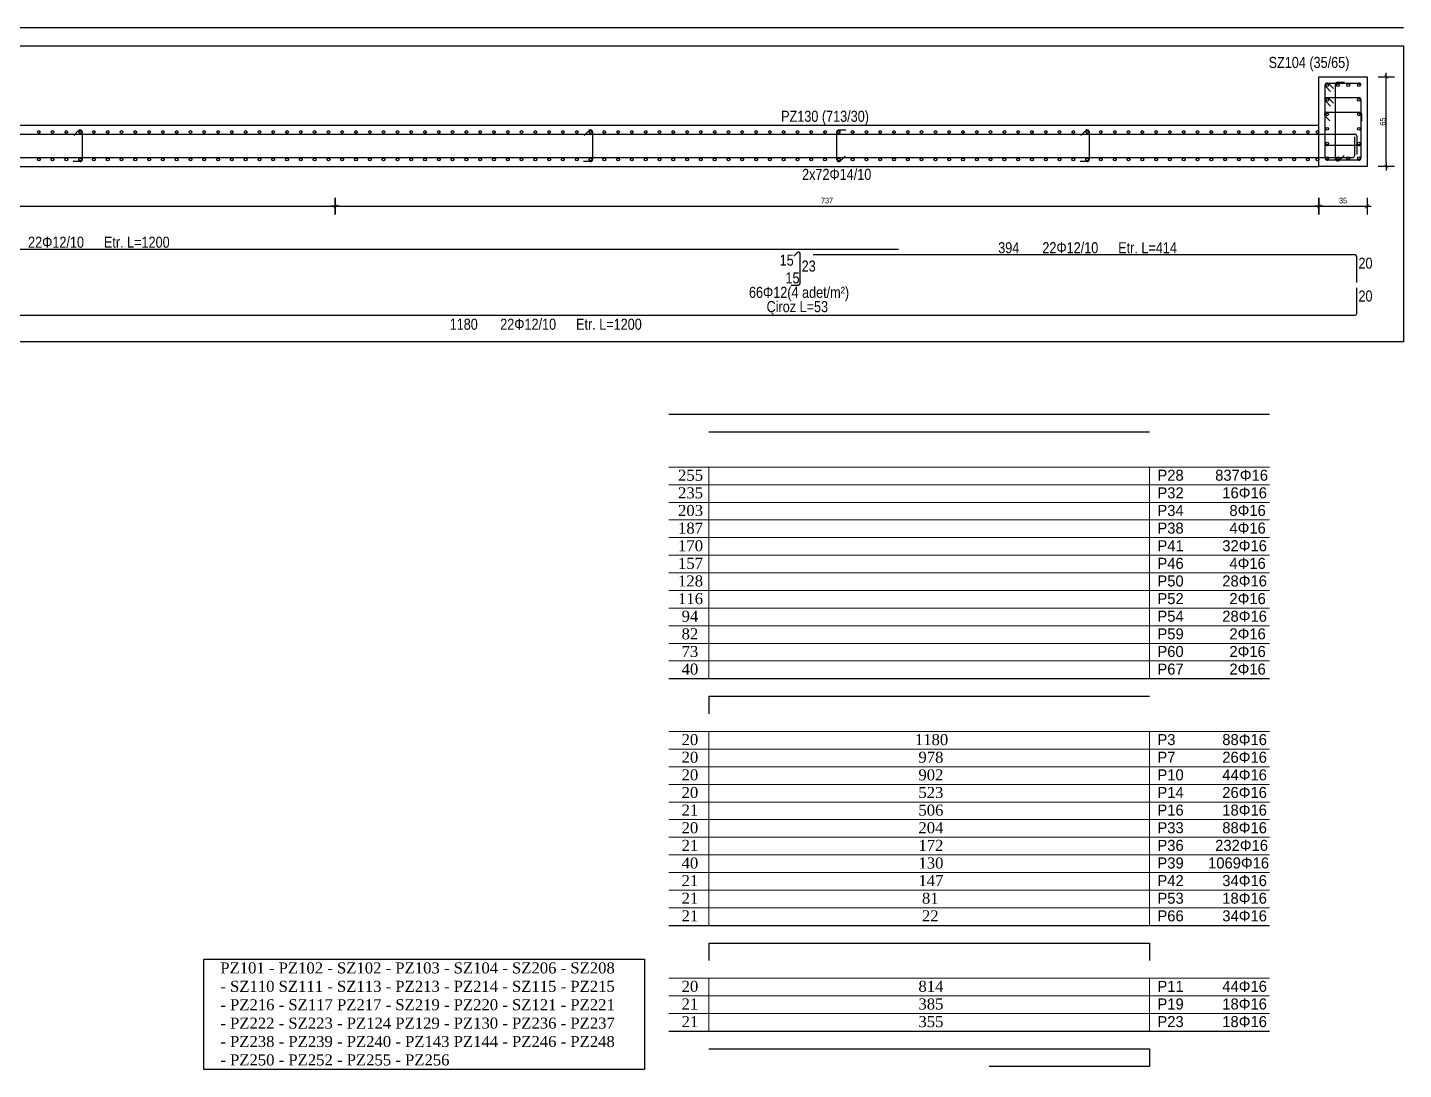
# Model space of a CAD drawing. Header units: metres. Extents: x 419734 to 420376, y 4564732 to 4565123.
# Drawn here: x 419830.87 to 419855.8, y 4565009.04 to 4565027.93 of the extents above; entities that cross this region are included whole.
import ezdxf

# ---------------------------------------------------------------- set-up
doc = ezdxf.new("R2010")
doc.units = ezdxf.units.M
doc.layers.get('Defpoints').update_dxf_attribs({"color": 5})
for name, color, linetype in [('SW_DIM', 33, 'Continuous'), ('SW_MAGRONE', 2, 'Continuous'), ('SW_REINFORCEMENT', 7, 'Continuous'), ('SW_TABLE', 7, 'Continuous'), ('SW_Tondini', 1, 'Continuous'), ('SW_TXT_TESTI', 1, 'Continuous')]:
    doc.layers.add(name, color=color, linetype=linetype)
doc.styles.add('SWS', font='ARIALN.TTF')
doc.styles.add('symbol_1_18', font='symbol.ttf', dxfattribs={"height": 0.2})
doc.styles.add('times new roman_1_18', font='times.ttf', dxfattribs={"height": 0.2})
doc.dimstyles.new('DIM-SW-50_m', dxfattribs={"dimtxt": 0.1, "dimasz": 0.075, "dimexe": 0.125, "dimexo": 0.125, "dimgap": 0.05, "dimtad": 1, "dimzin": 1, "dimdsep": 46, "dimtxsty": 'SWS', "dimblk1": 'D', "dimblk2": 'D', "dimsah": 1, "dimcen": 0.0075, "dimdle": 0.0625, "dimse1": 1, "dimse2": 1, "dimclrd": 256, "dimclre": 256, "dimclrt": 256, "dimazin": 0, "dimtfac": 0.75, "dimtmove": 1, "dimatfit": 3, "dimldrblk": 'D', "dimfxl": 0.125, "dimtvp": 1.5, "dimtolj": 1, "dimtzin": 0, "dimarcsym": 0})

# ---------------------------------------------------------------- blocks, each defined once
blk = doc.blocks.new('D')
for p, q in [((-1, 0), (1, 0)), ((0, 2), (0, -2))]:
    blk.add_line(p, q)
at = {"const_width": 0.141}
blk.add_lwpolyline([(0.48, 0.48), (-0.48, -0.48)], dxfattribs=at)
blk = doc.blocks.new('*D1087')
at = {"layer": 'Defpoints', "color": 0, "ltscale": 0.5, "transparency": 16777216}
for p in [(419818.027, 4565025.408), (419836.446, 4565025.408), (419836.446, 4565024.688)]:
    blk.add_point(p, dxfattribs=at)
at = {"layer": 'SW_DIM', "lineweight": -2, "ltscale": 0.5, "transparency": 16777216}
blk.add_line((419818.102, 4565024.688), (419836.371, 4565024.688), dxfattribs=at)
at = {"layer": 'SW_DIM', "lineweight": -2, "ltscale": 0.5, "transparency": 16777216, "xscale": 0.075, "yscale": 0.075, "zscale": 0.075, "rotation": 180}
blk.add_blockref('D', (419818.027, 4565024.688), dxfattribs=at)
at = {"layer": 'SW_DIM', "lineweight": -2, "ltscale": 0.5, "transparency": 16777216, "xscale": 0.075, "yscale": 0.075, "zscale": 0.075}
blk.add_blockref('D', (419836.446, 4565024.688), dxfattribs=at)
at = {"layer": 'SW_DIM', "ltscale": 0.5, "transparency": 16777216, "insert": (419827.237, 4565024.79), "char_height": 0.1, "attachment_point": 5, "style": 'SWS'}
blk.add_mtext('\\A1;\\A1;737', dxfattribs=at)
blk = doc.blocks.new('*D1088')
at = {"layer": 'Defpoints', "color": 0, "ltscale": 0.5, "transparency": 16777216}
for p in [(419836.446, 4565025.408), (419854.271, 4565025.408), (419854.271, 4565024.688)]:
    blk.add_point(p, dxfattribs=at)
at = {"layer": 'SW_DIM', "lineweight": -2, "ltscale": 0.5, "transparency": 16777216}
blk.add_line((419836.521, 4565024.688), (419854.196, 4565024.688), dxfattribs=at)
at = {"layer": 'SW_DIM', "lineweight": -2, "ltscale": 0.5, "transparency": 16777216, "xscale": 0.075, "yscale": 0.075, "zscale": 0.075, "rotation": 180}
blk.add_blockref('D', (419836.446, 4565024.688), dxfattribs=at)
at = {"layer": 'SW_DIM', "lineweight": -2, "ltscale": 0.5, "transparency": 16777216, "xscale": 0.075, "yscale": 0.075, "zscale": 0.075}
blk.add_blockref('D', (419854.271, 4565024.688), dxfattribs=at)
at = {"layer": 'SW_DIM', "ltscale": 0.5, "transparency": 16777216, "insert": (419845.358, 4565024.79), "char_height": 0.1, "attachment_point": 5, "style": 'SWS'}
blk.add_mtext('\\A1;\\A1;737', dxfattribs=at)
blk = doc.blocks.new('*D1089')
at = {"layer": 'Defpoints', "color": 0, "ltscale": 0.5, "transparency": 16777216}
for p in [(419854.271, 4565025.408), (419855.146, 4565025.408), (419855.146, 4565024.688)]:
    blk.add_point(p, dxfattribs=at)
at = {"layer": 'SW_DIM', "lineweight": -2, "ltscale": 0.5, "transparency": 16777216}
blk.add_line((419854.346, 4565024.688), (419855.071, 4565024.688), dxfattribs=at)
at = {"layer": 'SW_DIM', "lineweight": -2, "ltscale": 0.5, "transparency": 16777216, "xscale": 0.075, "yscale": 0.075, "zscale": 0.075, "rotation": 180}
blk.add_blockref('D', (419854.271, 4565024.688), dxfattribs=at)
at = {"layer": 'SW_DIM', "lineweight": -2, "ltscale": 0.5, "transparency": 16777216, "xscale": 0.075, "yscale": 0.075, "zscale": 0.075}
blk.add_blockref('D', (419855.146, 4565024.688), dxfattribs=at)
at = {"layer": 'SW_DIM', "ltscale": 0.5, "transparency": 16777216, "insert": (419854.708, 4565024.79), "char_height": 0.1, "attachment_point": 5, "style": 'SWS'}
blk.add_mtext('\\A1;\\A1;35', dxfattribs=at)
blk = doc.blocks.new('*D1091')
at = {"layer": 'Defpoints', "color": 0, "ltscale": 0.5, "transparency": 16777216}
for p in [(419855.146, 4565027.033), (419855.493, 4565027.033), (419855.146, 4565025.408)]:
    blk.add_point(p, dxfattribs=at)
at = {"layer": 'SW_DIM', "lineweight": -2, "ltscale": 0.5, "transparency": 16777216}
blk.add_line((419855.493, 4565025.483), (419855.493, 4565026.958), dxfattribs=at)
at = {"layer": 'SW_DIM', "lineweight": -2, "ltscale": 0.5, "transparency": 16777216, "xscale": 0.075, "yscale": 0.075, "zscale": 0.075}
for p, rotation in [((419855.493, 4565027.033), 90), ((419855.493, 4565025.408), 270)]:
    blk.add_blockref('D', p, dxfattribs=dict(at, rotation=rotation))
at = {"layer": 'SW_DIM', "ltscale": 0.5, "transparency": 16777216, "insert": (419855.43, 4565026.221), "char_height": 0.1, "attachment_point": 5, "rotation": 90, "style": 'SWS'}
blk.add_mtext('\\A1;\\A1;65', dxfattribs=at)

msp = doc.modelspace()

# ---------------------------------------------------------------- linework, layer by layer
at = {"linetype": 'Continuous', "lineweight": -3}
for points in [[(419842.48758, 4565020.91802), (419853.37758, 4565020.91802)], [(419842.48758, 4565016.12642), (419853.37758, 4565016.12642)], [(419842.48758, 4565011.65426), (419853.37758, 4565011.65426)], [(419842.48758, 4565009.73762), (419853.37758, 4565009.73762)]]:
    msp.add_lwpolyline(points, dxfattribs=at)
at = {"color": 1, "linetype": 'Continuous', "lineweight": 5}
for points in [[(419842.48758, 4565019.9597), (419853.37758, 4565019.9597)], [(419843.21358, 4565019.9597), (419843.21358, 4565016.12642)], [(419851.19958, 4565019.9597), (419851.19958, 4565016.12642)], [(419842.48758, 4565019.64026), (419853.37758, 4565019.64026)], [(419842.48758, 4565019.32082), (419853.37758, 4565019.32082)], [(419842.48758, 4565019.00138), (419853.37758, 4565019.00138)], [(419842.48758, 4565018.68194), (419853.37758, 4565018.68194)], [(419842.48758, 4565018.3625), (419853.37758, 4565018.3625)], [(419842.48758, 4565018.04306), (419853.37758, 4565018.04306)], [(419842.48758, 4565017.72362), (419853.37758, 4565017.72362)], [(419842.48758, 4565017.40418), (419853.37758, 4565017.40418)], [(419842.48758, 4565017.08474), (419853.37758, 4565017.08474)], [(419842.48758, 4565016.7653), (419853.37758, 4565016.7653)], [(419842.48758, 4565016.44586), (419853.37758, 4565016.44586)], [(419842.48758, 4565015.1681), (419853.37758, 4565015.1681)], [(419843.21358, 4565015.1681), (419843.21358, 4565011.65426)], [(419851.19958, 4565015.1681), (419851.19958, 4565011.65426)], [(419842.48758, 4565014.84866), (419853.37758, 4565014.84866)], [(419842.48758, 4565014.52922), (419853.37758, 4565014.52922)], [(419842.48758, 4565014.20978), (419853.37758, 4565014.20978)], [(419842.48758, 4565013.89034), (419853.37758, 4565013.89034)], [(419842.48758, 4565013.5709), (419853.37758, 4565013.5709)], [(419842.48758, 4565013.25146), (419853.37758, 4565013.25146)], [(419842.48758, 4565012.93202), (419853.37758, 4565012.93202)], [(419842.48758, 4565012.61258), (419853.37758, 4565012.61258)], [(419842.48758, 4565012.29314), (419853.37758, 4565012.29314)], [(419842.48758, 4565011.9737), (419853.37758, 4565011.9737)], [(419842.48758, 4565010.69594), (419853.37758, 4565010.69594)], [(419843.21358, 4565010.69594), (419843.21358, 4565009.73762)], [(419851.19958, 4565010.69594), (419851.19958, 4565009.73762)], [(419842.48758, 4565010.3765), (419853.37758, 4565010.3765)], [(419842.48758, 4565010.05706), (419853.37758, 4565010.05706)]]:
    msp.add_lwpolyline(points, dxfattribs=at)
at = {"linetype": 'Continuous', "lineweight": -3}
msp.add_lwpolyline([(419842.05198, 4565011.03996), (419842.05198, 4565009.04264), (419834.06598, 4565009.04264), (419834.06598, 4565011.03996)], close=True, dxfattribs=at)
at = {"layer": 'SW_MAGRONE'}
for points in [[(419854.27066, 4565025.40848), (419854.27066, 4565027.03348)], [(419854.27066, 4565027.03348), (419855.14566, 4565027.03348)], [(419855.14566, 4565027.03348), (419855.14566, 4565025.40848)], [(419818.02701, 4565026.15848), (419854.27066, 4565026.15848)], [(419818.02701, 4565025.40848), (419836.44608, 4565025.40848)], [(419836.44608, 4565025.40848), (419854.27066, 4565025.40848)], [(419855.14566, 4565025.40848), (419854.27066, 4565025.40848)]]:
    msp.add_lwpolyline(points, dxfattribs=at)
at = {"layer": 'SW_REINFORCEMENT', "color": 7, "ltscale": 0.05, "flags": 128}
for points in [[(419854.38316, 4565025.55848), (419854.38316, 4565026.88348)], [(419854.48253, 4565026.76858), (419854.39414, 4565026.85697)], [(419854.42066, 4565026.92098), (419854.99566, 4565026.92098)], [(419854.44718, 4565026.91), (419854.53557, 4565026.82161)], [(419854.57483, 4565025.54598), (419854.57483, 4565026.89598)], [(419854.61233, 4565026.93348), (419854.73733, 4565026.93348)], [(419854.48253, 4565026.50358), (419854.39414, 4565026.59197)], [(419854.42066, 4565026.65598), (419854.99566, 4565026.65598)], [(419854.44718, 4565026.645), (419854.53557, 4565026.55661)], [(419855.03316, 4565026.61848), (419855.03316, 4565025.55848)], [(419854.47003, 4565026.23858), (419854.38164, 4565026.32697)], [(419854.40816, 4565026.39098), (419855.00816, 4565026.39098)], [(419855.04566, 4565026.35348), (419855.04566, 4565026.22848)], [(419831.70618, 4565025.97161), (419831.79457, 4565026.06)], [(419831.85858, 4565026.03348), (419831.85858, 4565025.53348)], [(419840.95618, 4565025.97161), (419841.04457, 4565026.06)], [(419841.10858, 4565026.03348), (419841.10858, 4565025.53348)], [(419845.53358, 4565025.53348), (419845.53358, 4565026.03348)], [(419845.57108, 4565026.07098), (419845.69608, 4565026.07098)], [(419849.95618, 4565025.97161), (419850.04457, 4565026.06)], [(419850.10858, 4565026.03348), (419850.10858, 4565025.53348)], [(419816.65201, 4565025.99598), (419854.92066, 4565025.99598)], [(419854.99566, 4565025.78598), (419854.42066, 4565025.78598)], [(419854.92066, 4565025.60848), (419854.92066, 4565025.94348)], [(419854.95816, 4565025.95848), (419854.95816, 4565025.62348)], [(419816.65201, 4565025.57098), (419854.88316, 4565025.57098)], [(419845.68599, 4565025.59536), (419845.5976, 4565025.50697)], [(419854.99566, 4565025.52098), (419854.42066, 4565025.52098)], [(419854.72723, 4565025.60786), (419854.63884, 4565025.51947)], [(419831.82108, 4565025.49598), (419831.69608, 4565025.49598)], [(419841.07108, 4565025.49598), (419840.94608, 4565025.49598)], [(419850.07108, 4565025.49598), (419849.94608, 4565025.49598)], [(419846.65201, 4565023.90598), (419816.65201, 4565023.90598)], [(419844.81624, 4565023.84615), (419844.75255, 4565023.78246)], [(419844.86745, 4565023.28987), (419844.86745, 4565023.82494)], [(419854.92816, 4565023.80598), (419845.10886, 4565023.80598)], [(419854.95816, 4565023.30598), (419854.95816, 4565023.77598)], [(419844.70495, 4565023.25987), (419844.83745, 4565023.25987)], [(419854.95816, 4565022.74098), (419854.95816, 4565023.21098)], [(419825.45816, 4565022.71098), (419854.92816, 4565022.71098)], [(419843.21358, 4565020.59858), (419851.19958, 4565020.59858)], [(419843.21358, 4565015.80698), (419851.19958, 4565015.80698)], [(419843.21358, 4565015.80698), (419843.21358, 4565015.48754)], [(419843.21358, 4565011.33482), (419851.19958, 4565011.33482)], [(419843.21358, 4565011.33482), (419843.21358, 4565011.01538)], [(419851.19958, 4565011.33482), (419851.19958, 4565011.01538)], [(419843.21358, 4565009.41818), (419851.19958, 4565009.41818)], [(419851.19958, 4565009.41818), (419851.19958, 4565009.09874)], [(419851.19958, 4565009.09874), (419848.29558, 4565009.09874)]]:
    msp.add_lwpolyline(points, dxfattribs=at)
at = {"layer": 'SW_REINFORCEMENT', "color": 7, "ltscale": 0.05}
for centre, radius, start, end in [((419854.42066, 4565026.88348), 0.0375, 45, 225.00001), ((419854.61233, 4565026.89598), 0.0375, 90, 180), ((419854.99566, 4565026.88348), 0.0375, 0, 90), ((419854.42066, 4565026.61848), 0.0375, 45, 225.00001), ((419854.99566, 4565026.61848), 0.0375, 0, 90), ((419854.40816, 4565026.35348), 0.0375, 90, 225), ((419855.00816, 4565026.35348), 0.0375, 0, 90), ((419831.82108, 4565026.03348), 0.0375, 0, 135), ((419841.07108, 4565026.03348), 0.0375, 0, 135), ((419845.57108, 4565026.03348), 0.0375, 90, 180), ((419850.07108, 4565026.03348), 0.0375, 0, 135), ((419854.42066, 4565025.82348), 0.0375, 180, 270), ((419854.92066, 4565025.95848), 0.0375, 0, 90), ((419854.99566, 4565025.82348), 0.0375, 270, 0), ((419831.82108, 4565025.53348), 0.0375, 270, 0), ((419841.07108, 4565025.53348), 0.0375, 270, 0), ((419845.57108, 4565025.53348), 0.0375, 180, 315), ((419850.07108, 4565025.53348), 0.0375, 270, 0), ((419854.42066, 4565025.55848), 0.0375, 180, 270), ((419854.61233, 4565025.54598), 0.0375, 180, 315), ((419854.88316, 4565025.60848), 0.0375, 270, 0), ((419854.99566, 4565025.55848), 0.0375, 270, 0), ((419844.83745, 4565023.82494), 0.03, 0, 135), ((419854.92816, 4565023.77598), 0.03, 0, 90), ((419844.83745, 4565023.28987), 0.03, 270, 0), ((419854.92816, 4565022.74098), 0.03, 270, 0)]:
    msp.add_arc(centre, radius, start, end, dxfattribs=at)
at = {"layer": 'SW_TABLE'}
for points in [[(419816.15201, 4565027.92682), (419855.80398, 4565027.92682)], [(419816.15201, 4565027.59348), (419855.80398, 4565027.59348)], [(419855.80398, 4565027.59348), (419855.80398, 4565022.23098)], [(419855.80398, 4565022.23098), (419816.15201, 4565022.23098)]]:
    msp.add_lwpolyline(points, dxfattribs=at)
at = {"layer": 'SW_Tondini'}
for centre in [(419854.42066, 4565026.88348), (419854.61233, 4565026.88348), (419854.80399, 4565026.88348), (419854.99566, 4565026.88348), (419854.42066, 4565026.61848), (419854.99566, 4565026.61848), (419854.42066, 4565026.35348), (419854.99566, 4565026.35348), (419831.07108, 4565026.03348), (419831.32108, 4565026.03348), (419831.57108, 4565026.03348), (419831.82108, 4565026.03348), (419832.07108, 4565026.03348), (419832.32108, 4565026.03348), (419832.57108, 4565026.03348), (419832.82108, 4565026.03348), (419833.07108, 4565026.03348), (419833.32108, 4565026.03348), (419833.57108, 4565026.03348), (419833.82108, 4565026.03348), (419834.07108, 4565026.03348), (419834.32108, 4565026.03348), (419834.57108, 4565026.03348), (419834.82108, 4565026.03348), (419835.07108, 4565026.03348), (419835.32108, 4565026.03348), (419835.57108, 4565026.03348), (419835.82108, 4565026.03348), (419836.07108, 4565026.03348), (419836.32108, 4565026.03348), (419836.57108, 4565026.03348), (419836.82108, 4565026.03348), (419837.07108, 4565026.03348), (419837.32108, 4565026.03348), (419837.57108, 4565026.03348), (419837.82108, 4565026.03348), (419838.07108, 4565026.03348), (419838.32108, 4565026.03348), (419838.57108, 4565026.03348), (419838.82108, 4565026.03348), (419839.07108, 4565026.03348), (419839.32108, 4565026.03348), (419839.57108, 4565026.03348), (419839.82108, 4565026.03348), (419840.07108, 4565026.03348), (419840.32108, 4565026.03348), (419840.57108, 4565026.03348), (419840.82108, 4565026.03348), (419841.07108, 4565026.03348), (419841.32108, 4565026.03348), (419841.57108, 4565026.03348), (419841.82108, 4565026.03348), (419842.07108, 4565026.03348), (419842.32108, 4565026.03348), (419842.57108, 4565026.03348), (419842.82108, 4565026.03348), (419843.07108, 4565026.03348), (419843.32108, 4565026.03348), (419843.57108, 4565026.03348), (419843.82108, 4565026.03348), (419844.07108, 4565026.03348), (419844.32108, 4565026.03348), (419844.57108, 4565026.03348), (419844.82108, 4565026.03348), (419845.07108, 4565026.03348), (419845.32108, 4565026.03348), (419845.57108, 4565026.03348), (419845.82108, 4565026.03348), (419846.07108, 4565026.03348), (419846.32108, 4565026.03348), (419846.57108, 4565026.03348), (419846.82108, 4565026.03348), (419847.07108, 4565026.03348), (419847.32108, 4565026.03348), (419847.57108, 4565026.03348), (419847.82108, 4565026.03348), (419848.07108, 4565026.03348), (419848.32108, 4565026.03348), (419848.57108, 4565026.03348), (419848.82108, 4565026.03348), (419849.07108, 4565026.03348), (419849.32108, 4565026.03348), (419849.57108, 4565026.03348), (419849.82108, 4565026.03348), (419850.07108, 4565026.03348), (419850.32108, 4565026.03348), (419850.57108, 4565026.03348), (419850.82108, 4565026.03348), (419851.07108, 4565026.03348), (419851.32108, 4565026.03348), (419851.57108, 4565026.03348), (419851.82108, 4565026.03348), (419852.07108, 4565026.03348), (419852.32108, 4565026.03348), (419852.57108, 4565026.03348), (419852.82108, 4565026.03348), (419853.07108, 4565026.03348), (419853.32108, 4565026.03348), (419853.57108, 4565026.03348), (419853.82108, 4565026.03348), (419854.07108, 4565026.03348), (419854.24587, 4565026.03348), (419854.42066, 4565026.08848), (419854.99566, 4565026.08848), (419854.42066, 4565025.82348), (419854.99566, 4565025.82348), (419831.07108, 4565025.53348), (419831.32108, 4565025.53348), (419831.57108, 4565025.53348), (419831.82108, 4565025.53348), (419832.07108, 4565025.53348), (419832.32108, 4565025.53348), (419832.57108, 4565025.53348), (419832.82108, 4565025.53348), (419833.07108, 4565025.53348), (419833.32108, 4565025.53348), (419833.57108, 4565025.53348), (419833.82108, 4565025.53348), (419834.07108, 4565025.53348), (419834.32108, 4565025.53348), (419834.57108, 4565025.53348), (419834.82108, 4565025.53348), (419835.07108, 4565025.53348), (419835.32108, 4565025.53348), (419835.57108, 4565025.53348), (419835.82108, 4565025.53348), (419836.07108, 4565025.53348), (419836.32108, 4565025.53348), (419836.57108, 4565025.53348), (419836.82108, 4565025.53348), (419837.07108, 4565025.53348), (419837.32108, 4565025.53348), (419837.57108, 4565025.53348), (419837.82108, 4565025.53348), (419838.07108, 4565025.53348), (419838.32108, 4565025.53348), (419838.57108, 4565025.53348), (419838.82108, 4565025.53348), (419839.07108, 4565025.53348), (419839.32108, 4565025.53348), (419839.57108, 4565025.53348), (419839.82108, 4565025.53348), (419840.07108, 4565025.53348), (419840.32108, 4565025.53348), (419840.57108, 4565025.53348), (419840.82108, 4565025.53348), (419841.07108, 4565025.53348), (419841.32108, 4565025.53348), (419841.57108, 4565025.53348), (419841.82108, 4565025.53348), (419842.07108, 4565025.53348), (419842.32108, 4565025.53348), (419842.57108, 4565025.53348), (419842.82108, 4565025.53348), (419843.07108, 4565025.53348), (419843.32108, 4565025.53348), (419843.57108, 4565025.53348), (419843.82108, 4565025.53348), (419844.07108, 4565025.53348), (419844.32108, 4565025.53348), (419844.57108, 4565025.53348), (419844.82108, 4565025.53348), (419845.07108, 4565025.53348), (419845.32108, 4565025.53348), (419845.57108, 4565025.53348), (419845.82108, 4565025.53348), (419846.07108, 4565025.53348), (419846.32108, 4565025.53348), (419846.57108, 4565025.53348), (419846.82108, 4565025.53348), (419847.07108, 4565025.53348), (419847.32108, 4565025.53348), (419847.57108, 4565025.53348), (419847.82108, 4565025.53348), (419848.07108, 4565025.53348), (419848.32108, 4565025.53348), (419848.57108, 4565025.53348), (419848.82108, 4565025.53348), (419849.07108, 4565025.53348), (419849.32108, 4565025.53348), (419849.57108, 4565025.53348), (419849.82108, 4565025.53348), (419850.07108, 4565025.53348), (419850.32108, 4565025.53348), (419850.57108, 4565025.53348), (419850.82108, 4565025.53348), (419851.07108, 4565025.53348), (419851.32108, 4565025.53348), (419851.57108, 4565025.53348), (419851.82108, 4565025.53348), (419852.07108, 4565025.53348), (419852.32108, 4565025.53348), (419852.57108, 4565025.53348), (419852.82108, 4565025.53348), (419853.07108, 4565025.53348), (419853.32108, 4565025.53348), (419853.57108, 4565025.53348), (419853.82108, 4565025.53348), (419854.07108, 4565025.53348), (419854.24587, 4565025.53348), (419854.42066, 4565025.55848), (419854.61233, 4565025.55848), (419854.80399, 4565025.55848), (419854.99566, 4565025.55848)]:
    msp.add_circle(centre, 0.025, dxfattribs=at)

# ---------------------------------------------------------------- texts
at = {"layer": 'SW_TXT_TESTI', "style": 'SWS'}
for s, p in [('SZ104 (35/65)', (419853.3597, 4565027.19348)), ('PZ130 (713/30)', (419844.5252, 4565026.21848)), ('2x72Φ14/10', (419844.90451, 4565025.16544)), ('22Φ12/10', (419830.87814, 4565023.93598)), ('Etr. L=1200', (419832.25271, 4565023.93598)), ('394', (419848.46003, 4565023.83598)), ('22Φ12/10', (419849.25964, 4565023.83598)), ('Etr. L=414', (419850.63421, 4565023.83598)), ('15', (419844.49826, 4565023.61125)), ('20', (419854.98816, 4565023.55598)), ('23', (419844.89745, 4565023.50362)), ('15', (419844.60438, 4565023.28987)), ('66Φ12(4 adet/m²)', (419843.94223, 4565023.02733)), ('20', (419854.98816, 4565022.96098)), ('Çiroz L=53', (419844.26165, 4565022.76852)), ('1180', (419838.51815, 4565022.44955)), ('22Φ12/10', (419839.43429, 4565022.44955)), ('Etr. L=1200', (419840.80886, 4565022.44955))]:
    msp.add_text(s, height=0.2, dxfattribs=at).set_placement(p)
at = {"layer": 'SW_TXT_TESTI', "linetype": 'Continuous', "lineweight": -3}
for s, style, p in [('255', 'times new roman_1_18', (419842.65724, 4565019.71286)), ('R28', 'symbol_1_18', (419851.34478, 4565019.71286)), ('837F16', 'symbol_1_18', (419852.3918, 4565019.71286)), ('235', 'times new roman_1_18', (419842.65724, 4565019.39342)), ('R32', 'symbol_1_18', (419851.34478, 4565019.39342)), ('16F16', 'symbol_1_18', (419852.52059, 4565019.39342)), ('203', 'times new roman_1_18', (419842.65724, 4565019.07398)), ('R34', 'symbol_1_18', (419851.34478, 4565019.07398)), ('8F16', 'symbol_1_18', (419852.64937, 4565019.07398)), ('187', 'times new roman_1_18', (419842.65724, 4565018.75454)), ('R38', 'symbol_1_18', (419851.34478, 4565018.75454)), ('4F16', 'symbol_1_18', (419852.64937, 4565018.75454)), ('170', 'times new roman_1_18', (419842.65724, 4565018.4351)), ('R41', 'symbol_1_18', (419851.34478, 4565018.4351)), ('32F16', 'symbol_1_18', (419852.52059, 4565018.4351)), ('157', 'times new roman_1_18', (419842.65724, 4565018.11566)), ('R46', 'symbol_1_18', (419851.34478, 4565018.11566)), ('4F16', 'symbol_1_18', (419852.64937, 4565018.11566)), ('128', 'times new roman_1_18', (419842.65724, 4565017.79622)), ('R50', 'symbol_1_18', (419851.34478, 4565017.79622)), ('28F16', 'symbol_1_18', (419852.52059, 4565017.79622)), ('116', 'times new roman_1_18', (419842.65724, 4565017.47678)), ('R52', 'symbol_1_18', (419851.34478, 4565017.47678)), ('2F16', 'symbol_1_18', (419852.64937, 4565017.47678)), ('94', 'times new roman_1_18', (419842.72168, 4565017.15734)), ('R54', 'symbol_1_18', (419851.34478, 4565017.15734)), ('28F16', 'symbol_1_18', (419852.52059, 4565017.15734)), ('82', 'times new roman_1_18', (419842.72168, 4565016.8379)), ('R59', 'symbol_1_18', (419851.34478, 4565016.8379)), ('2F16', 'symbol_1_18', (419852.64937, 4565016.8379)), ('73', 'times new roman_1_18', (419842.72168, 4565016.51846)), ('R60', 'symbol_1_18', (419851.34478, 4565016.51846)), ('2F16', 'symbol_1_18', (419852.64937, 4565016.51846)), ('40', 'times new roman_1_18', (419842.72168, 4565016.19902)), ('R67', 'symbol_1_18', (419851.34478, 4565016.19902)), ('2F16', 'symbol_1_18', (419852.64937, 4565016.19902)), ('20', 'times new roman_1_18', (419842.72168, 4565014.92126)), ('1180', 'times new roman_1_18', (419846.94879, 4565014.92126)), ('R3', 'symbol_1_18', (419851.34478, 4565014.92126)), ('88F16', 'symbol_1_18', (419852.52059, 4565014.92126)), ('20', 'times new roman_1_18', (419842.72168, 4565014.60182)), ('978', 'times new roman_1_18', (419847.01324, 4565014.60182)), ('R7', 'symbol_1_18', (419851.34478, 4565014.60182)), ('26F16', 'symbol_1_18', (419852.52059, 4565014.60182)), ('20', 'times new roman_1_18', (419842.72168, 4565014.28238)), ('902', 'times new roman_1_18', (419847.01324, 4565014.28238)), ('R10', 'symbol_1_18', (419851.34478, 4565014.28238)), ('44F16', 'symbol_1_18', (419852.52059, 4565014.28238)), ('20', 'times new roman_1_18', (419842.72168, 4565013.96294)), ('523', 'times new roman_1_18', (419847.01324, 4565013.96294)), ('R14', 'symbol_1_18', (419851.34478, 4565013.96294)), ('26F16', 'symbol_1_18', (419852.52059, 4565013.96294)), ('21', 'times new roman_1_18', (419842.72168, 4565013.6435)), ('506', 'times new roman_1_18', (419847.01324, 4565013.6435)), ('R16', 'symbol_1_18', (419851.34478, 4565013.6435)), ('18F16', 'symbol_1_18', (419852.52059, 4565013.6435)), ('20', 'times new roman_1_18', (419842.72168, 4565013.32406)), ('204', 'times new roman_1_18', (419847.01324, 4565013.32406)), ('R33', 'symbol_1_18', (419851.34478, 4565013.32406)), ('88F16', 'symbol_1_18', (419852.52059, 4565013.32406)), ('21', 'times new roman_1_18', (419842.72168, 4565013.00462)), ('172', 'times new roman_1_18', (419847.01324, 4565013.00462)), ('R36', 'symbol_1_18', (419851.34478, 4565013.00462)), ('232F16', 'symbol_1_18', (419852.3918, 4565013.00462)), ('40', 'times new roman_1_18', (419842.72168, 4565012.68518)), ('130', 'times new roman_1_18', (419847.01324, 4565012.68518)), ('R39', 'symbol_1_18', (419851.34478, 4565012.68518)), ('1069F16', 'symbol_1_18', (419852.26301, 4565012.68518)), ('21', 'times new roman_1_18', (419842.72168, 4565012.36574)), ('147', 'times new roman_1_18', (419847.01324, 4565012.36574)), ('R42', 'symbol_1_18', (419851.34478, 4565012.36574)), ('34F16', 'symbol_1_18', (419852.52059, 4565012.36574)), ('21', 'times new roman_1_18', (419842.72168, 4565012.0463)), ('81', 'times new roman_1_18', (419847.07768, 4565012.0463)), ('R53', 'symbol_1_18', (419851.34478, 4565012.0463)), ('18F16', 'symbol_1_18', (419852.52059, 4565012.0463)), ('21', 'times new roman_1_18', (419842.72168, 4565011.72686)), ('22', 'times new roman_1_18', (419847.07768, 4565011.72686)), ('R66', 'symbol_1_18', (419851.34478, 4565011.72686)), ('34F16', 'symbol_1_18', (419852.52059, 4565011.72686)), ('20', 'times new roman_1_18', (419842.72168, 4565010.4491)), ('814', 'times new roman_1_18', (419847.01324, 4565010.4491)), ('R11', 'symbol_1_18', (419851.34478, 4565010.4491)), ('44F16', 'symbol_1_18', (419852.52059, 4565010.4491)), ('21', 'times new roman_1_18', (419842.72168, 4565010.12966)), ('385', 'times new roman_1_18', (419847.01324, 4565010.12966)), ('R19', 'symbol_1_18', (419851.34478, 4565010.12966)), ('18F16', 'symbol_1_18', (419852.52059, 4565010.12966)), ('21', 'times new roman_1_18', (419842.72168, 4565009.81022)), ('355', 'times new roman_1_18', (419847.01324, 4565009.81022)), ('R23', 'symbol_1_18', (419851.34478, 4565009.81022)), ('18F16', 'symbol_1_18', (419852.52059, 4565009.81022))]:
    msp.add_text(s, height=0.2, dxfattribs=dict(at, style=style)).set_placement(p)
at = {"layer": 'SW_TXT_TESTI', "insert": (419834.36158, 4565010.98325), "char_height": 0.2, "width": 7.2300941, "attachment_point": 1, "style": 'times new roman_1_18'}
msp.add_mtext('PZ101 - PZ102 - SZ102 - PZ103 - SZ104 - SZ206 - SZ208 - SZ110 SZ111 - SZ113 - PZ213 - PZ214 - SZ115 - PZ215 - PZ216 - SZ117 PZ217 - SZ219 - PZ220 - SZ121 - PZ221 - PZ222 - SZ223 - PZ124 PZ129 - PZ130 - PZ236 - PZ237 - PZ238 - PZ239 - PZ240 - PZ143 PZ144 - PZ246 - PZ248 - PZ250 - PZ252 - PZ255 - PZ256 ', dxfattribs=at)

# ---------------------------------------------------------------- dimensions: what is measured, and where the dimension line sits
at = {"layer": 'SW_DIM', "ltscale": 0.5}
dim = msp.add_linear_dim(base=(419855.49251, 4565027.03348), p1=(419855.14566, 4565025.40848), p2=(419855.14566, 4565027.03348), angle=90, text='\\A1;65', dimstyle='DIM-SW-50_m', dxfattribs=at)
dim.commit()
dim.dimension.update_dxf_attribs({"geometry": '*D1091', "text_midpoint": (419855.53136, 4565026.22098), "dimtype": 160})
for base, p1, p2, text, picture, middle in [((419836.44608, 4565024.68848), (419818.02701, 4565025.40848), (419836.44608, 4565025.40848), '\\A1;737', '*D1087', (419827.23654, 4565024.78954)), ((419854.27066, 4565024.68848), (419836.44608, 4565025.40848), (419854.27066, 4565025.40848), '\\A1;737', '*D1088', (419845.35837, 4565024.78954)), ((419855.14566, 4565024.68848), (419854.27066, 4565025.40848), (419855.14566, 4565025.40848), '\\A1;35', '*D1089', (419854.70816, 4565024.78954))]:
    dim = msp.add_linear_dim(base=base, p1=p1, p2=p2, text=text, dimstyle='DIM-SW-50_m', dxfattribs=at)
    dim.commit()
    dim.dimension.update_dxf_attribs({"geometry": picture, "text_midpoint": middle})

doc.saveas('drawing.dxf')
